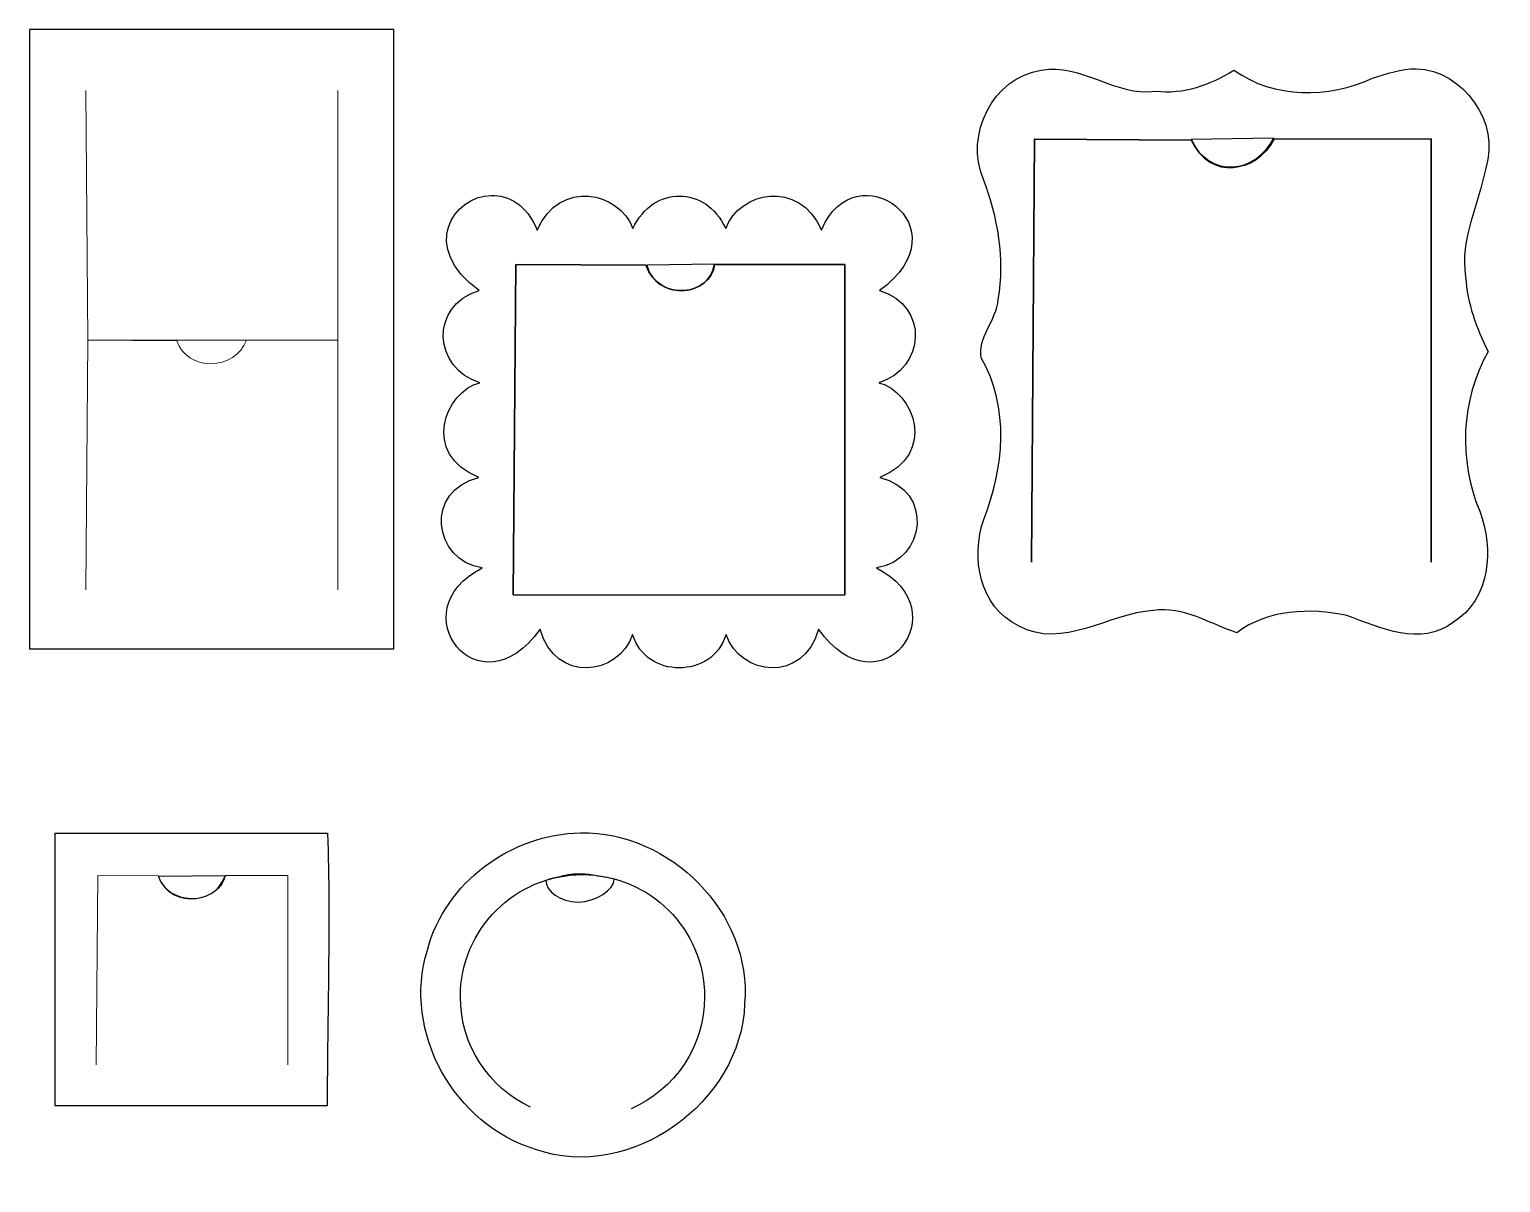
# Model space of a CAD drawing. Header units: centimetres. Extents: x -5.5 to 5.6, y -4.5 to 4.3.
import ezdxf

# ---------------------------------------------------------------- set-up
doc = ezdxf.new("R2010")
doc.units = ezdxf.units.CM
doc.header["$MEASUREMENT"] = 0
doc.layers.add('Layer 1', color=7, linetype='Continuous')

msp = doc.modelspace()

# ---------------------------------------------------------------- linework, layer by layer
at = {"layer": 'Layer 1', "color": 253, "lineweight": 25}
msp.add_open_spline([(-4.13493, 4.2575), (-3.67612, 4.2575), (-3.2173, 4.2575), (-2.75849, 4.2575), (-2.75849, 4.2575), (-2.75849, 2.69843), (-2.75849, 1.13936), (-2.75849, -0.41972), (-2.75849, -0.41972), (-3.67612, -0.41972), (-4.59374, -0.41972), (-5.51137, -0.41972), (-5.51137, -0.41972), (-5.51137, 1.13935), (-5.51137, 2.69842), (-5.51137, 4.2575), (-5.51137, 4.2575), (-5.05256, 4.2575), (-4.59374, 4.2575), (-4.13493, 4.2575)], degree=3, knots=[0, 0, 0, 0, 0.16666667, 0.16666667, 0.16666667, 0.16666667, 0.33333333, 0.33333333, 0.33333333, 0.33333333, 0.5, 0.5, 0.5, 0.5, 0.66666667, 0.66666667, 0.66666667, 0.66666667, 1, 1, 1, 1], dxfattribs=at)
at = {"layer": 'Layer 1', "color": 251, "lineweight": 25}
for points, knots in [([(4.96208, 3.9611), (4.84791, 3.96035), (4.73923, 3.92384), (4.63135, 3.88834), (4.63135, 3.88834), (4.29864, 3.73859), (3.89073, 3.73237), (3.58542, 3.94952), (3.58542, 3.94952), (3.4068, 3.83898), (3.20581, 3.76662), (2.99259, 3.7916), (2.99259, 3.7916), (2.68654, 3.74832), (2.43415, 4.00623), (2.13021, 3.95035), (2.13021, 3.95035), (1.76374, 3.89602), (1.54962, 3.46048), (1.69447, 3.12518), (1.69447, 3.12518), (1.8026, 2.83834), (1.85761, 2.52581), (1.80526, 2.21898), (1.80526, 2.21898), (1.79367, 2.06395), (1.64385, 1.92155), (1.6771, 1.77663), (1.6771, 1.77663), (1.89414, 1.40452), (1.84706, 0.94495), (1.69612, 0.55789), (1.69612, 0.55789), (1.59542, 0.26986), (1.66283, -0.1018), (1.9574, -0.24578), (1.9574, -0.24578), (2.29417, -0.43042), (2.63464, -0.15215), (2.97687, -0.13002), (2.97687, -0.13002), (3.20509, -0.09583), (3.40443, -0.23292), (3.60774, -0.29787), (3.60774, -0.29787), (3.8403, -0.12135), (4.15999, -0.10929), (4.4387, -0.16806), (4.4387, -0.16806), (4.69143, -0.26246), (4.99367, -0.40641), (5.24237, -0.21932), (5.24237, -0.21932), (5.52576, -0.04334), (5.54716, 0.33441), (5.44163, 0.61908), (5.44163, 0.61908), (5.27921, 1.00656), (5.29956, 1.45728), (5.50447, 1.82541), (5.50447, 1.82541), (5.41616, 2.00226), (5.34764, 2.18967), (5.33497, 2.38848), (5.33497, 2.38848), (5.28971, 2.67739), (5.43478, 2.93695), (5.48711, 3.21034), (5.48711, 3.21034), (5.59901, 3.55296), (5.31761, 3.94697), (4.96208, 3.9611)], [0, 0, 0, 0, 0.05263158, 0.05263158, 0.05263158, 0.05263158, 0.10526316, 0.10526316, 0.10526316, 0.10526316, 0.15789474, 0.15789474, 0.15789474, 0.15789474, 0.21052632, 0.21052632, 0.21052632, 0.21052632, 0.26315789, 0.26315789, 0.26315789, 0.26315789, 0.31578947, 0.31578947, 0.31578947, 0.31578947, 0.36842105, 0.36842105, 0.36842105, 0.36842105, 0.42105263, 0.42105263, 0.42105263, 0.42105263, 0.47368421, 0.47368421, 0.47368421, 0.47368421, 0.52631579, 0.52631579, 0.52631579, 0.52631579, 0.57894737, 0.57894737, 0.57894737, 0.57894737, 0.63157895, 0.63157895, 0.63157895, 0.63157895, 0.68421053, 0.68421053, 0.68421053, 0.68421053, 0.73684211, 0.73684211, 0.73684211, 0.73684211, 0.78947368, 0.78947368, 0.78947368, 0.78947368, 0.84210526, 0.84210526, 0.84210526, 0.84210526, 0.89473684, 0.89473684, 0.89473684, 0.89473684, 1, 1, 1, 1]), ([(3.88473, 3.43607), (3.75783, 3.18618), (3.40849, 3.10183), (3.26131, 3.42697), (3.26131, 3.42697), (3.26131, 3.42697), (3.88473, 3.43607), (3.88473, 3.43607)], [0, 0, 0, 0, 0.33333333, 0.33333333, 0.33333333, 0.33333333, 1, 1, 1, 1]), ([(-1.35002, -1.80899), (-1.87554, -1.81899), (-2.37091, -2.18418), (-2.50592, -2.69452), (-2.50592, -2.69452), (-2.69773, -3.31382), (-2.30137, -4.0159), (-1.68819, -4.20016), (-1.68819, -4.20016), (-0.97215, -4.45027), (-0.13439, -3.84463), (-0.10979, -3.09801), (-0.10979, -3.09801), (-0.05169, -2.41534), (-0.67458, -1.79637), (-1.35002, -1.80899)], [0, 0, 0, 0, 0.2, 0.2, 0.2, 0.2, 0.4, 0.4, 0.4, 0.4, 0.6, 0.6, 0.6, 0.6, 1, 1, 1, 1]), ([(-1.37731, -2.1207), (-1.29607, -2.11775), (-1.22358, -2.13467), (-1.09454, -2.15873), (-1.09454, -2.15873), (-1.09454, -2.23622), (-1.23168, -2.33236), (-1.36822, -2.33236), (-1.36822, -2.33236), (-1.50476, -2.33236), (-1.61213, -2.24614), (-1.61213, -2.16865), (-1.61213, -2.16865), (-1.50898, -2.13739), (-1.4405, -2.12299), (-1.37731, -2.12069), (-1.37731, -2.12069), (-1.37731, -2.12069), (-1.37731, -2.1207), (-1.37731, -2.1207)], [0, 0, 0, 0, 0.16666667, 0.16666667, 0.16666667, 0.16666667, 0.33333333, 0.33333333, 0.33333333, 0.33333333, 0.5, 0.5, 0.5, 0.5, 0.66666667, 0.66666667, 0.66666667, 0.66666667, 1, 1, 1, 1])]:
    msp.add_open_spline(points, degree=3, knots=knots, dxfattribs=at)
at = {"layer": 'Layer 1', "lineweight": 20}
for points, knots in [([(-5.08458, 3.79702), (-5.08458, 3.79702), (-5.07021, 1.91056), (-5.07021, 1.91056), (-5.07021, 1.91056), (-5.07021, 1.91056), (-3.18098, 1.91056), (-3.18098, 1.91056), (-3.18098, 1.91056), (-3.18098, 1.91056), (-3.18098, 3.79702), (-3.18098, 3.79702)], [0, 0, 0, 0, 0.25, 0.25, 0.25, 0.25, 0.5, 0.5, 0.5, 0.5, 1, 1, 1, 1]), ([(-5.08458, 0.02517), (-5.08458, 0.02517), (-5.07021, 1.91163), (-5.07021, 1.91163), (-5.07021, 1.91163), (-5.07021, 1.91163), (-4.39732, 1.90701), (-4.39732, 1.90701), (-4.39732, 1.90701), (-4.32244, 1.66952), (-3.95433, 1.68), (-3.87321, 1.91206), (-3.87321, 1.91206), (-3.87321, 1.91206), (-3.18098, 1.91163), (-3.18098, 1.91163), (-3.18098, 1.91163), (-3.18098, 1.91163), (-3.18098, 0.02517), (-3.18098, 0.02517)], [0, 0, 0, 0, 0.16666667, 0.16666667, 0.16666667, 0.16666667, 0.33333333, 0.33333333, 0.33333333, 0.33333333, 0.5, 0.5, 0.5, 0.5, 0.66666667, 0.66666667, 0.66666667, 0.66666667, 1, 1, 1, 1])]:
    msp.add_open_spline(points, degree=3, knots=knots, dxfattribs=at)
at = {"layer": 'Layer 1', "color": 254, "lineweight": 25}
for points, knots in [([(-2.02375, 3.00445), (-2.31138, 2.99624), (-2.5684, 2.61254), (-2.1147, 2.28511), (-2.1147, 2.28511), (-2.49601, 2.17195), (-2.45741, 1.69402), (-2.10974, 1.58975), (-2.10974, 1.58975), (-2.37348, 1.52397), (-2.55578, 1.05044), (-2.11718, 0.87455), (-2.11718, 0.87455), (-2.52605, 0.77728), (-2.46789, 0.2484), (-2.09155, 0.19077), (-2.09155, 0.19077), (-2.72609, -0.12893), (-2.11679, -0.92152), (-1.65499, -0.27142), (-1.65499, -0.27142), (-1.53972, -0.68288), (-1.06381, -0.62727), (-0.95632, -0.31111), (-0.95632, -0.31111), (-0.90353, -0.48281), (-0.75835, -0.56329), (-0.60327, -0.56329), (-0.60327, -0.56329), (-0.44819, -0.56329), (-0.30301, -0.48281), (-0.25022, -0.31111), (-0.25022, -0.31111), (-0.14273, -0.62727), (0.33317, -0.68288), (0.44845, -0.27142), (0.44845, -0.27142), (0.91025, -0.92152), (1.51955, -0.12892), (0.88501, 0.19077), (0.88501, 0.19077), (1.26135, 0.2484), (1.31952, 0.77728), (0.91064, 0.87455), (0.91064, 0.87455), (1.34924, 1.05044), (1.16694, 1.52397), (0.9032, 1.58975), (0.9032, 1.58975), (1.25087, 1.69402), (1.28947, 2.17195), (0.90816, 2.28511), (0.90816, 2.28511), (1.56809, 2.76137), (0.72398, 3.35614), (0.46994, 2.74234), (0.46994, 2.74234), (0.29907, 3.13185), (-0.15054, 3.0314), (-0.2527, 2.75392), (-0.2527, 2.75392), (-0.33334, 2.92346), (-0.46222, 2.99866), (-0.60327, 2.99866), (-0.60327, 2.99866), (-0.74432, 2.99866), (-0.87321, 2.92346), (-0.95384, 2.75392), (-0.95384, 2.75392), (-1.056, 3.03141), (-1.50562, 3.13186), (-1.67648, 2.74234), (-1.67648, 2.74234), (-1.75586, 2.93415), (-1.89301, 3.00817), (-2.02375, 3.00444), (-2.02375, 3.00444), (-2.02375, 3.00444), (-2.02375, 3.00445), (-2.02375, 3.00445)], [0, 0, 0, 0, 0.04761905, 0.04761905, 0.04761905, 0.04761905, 0.0952381, 0.0952381, 0.0952381, 0.0952381, 0.14285714, 0.14285714, 0.14285714, 0.14285714, 0.19047619, 0.19047619, 0.19047619, 0.19047619, 0.23809524, 0.23809524, 0.23809524, 0.23809524, 0.28571429, 0.28571429, 0.28571429, 0.28571429, 0.33333333, 0.33333333, 0.33333333, 0.33333333, 0.38095238, 0.38095238, 0.38095238, 0.38095238, 0.42857143, 0.42857143, 0.42857143, 0.42857143, 0.47619048, 0.47619048, 0.47619048, 0.47619048, 0.52380952, 0.52380952, 0.52380952, 0.52380952, 0.57142857, 0.57142857, 0.57142857, 0.57142857, 0.61904762, 0.61904762, 0.61904762, 0.61904762, 0.66666667, 0.66666667, 0.66666667, 0.66666667, 0.71428571, 0.71428571, 0.71428571, 0.71428571, 0.76190476, 0.76190476, 0.76190476, 0.76190476, 0.80952381, 0.80952381, 0.80952381, 0.80952381, 0.85714286, 0.85714286, 0.85714286, 0.85714286, 0.9047619, 0.9047619, 0.9047619, 0.9047619, 1, 1, 1, 1]), ([(-0.33868, 2.48521), (-0.37473, 2.22534), (-0.78466, 2.21514), (-0.84966, 2.47694), (-0.84966, 2.47694), (-0.84966, 2.47694), (-0.33868, 2.48521), (-0.33868, 2.48521)], [0, 0, 0, 0, 0.33333333, 0.33333333, 0.33333333, 0.33333333, 1, 1, 1, 1])]:
    msp.add_open_spline(points, degree=3, knots=knots, dxfattribs=at)
at = {"layer": 'Layer 1', "lineweight": 35}
msp.add_open_spline([(2.05612, 0.23342), (2.05612, 0.23342), (2.0789, 3.42974), (2.0789, 3.42974), (2.0789, 3.42974), (2.0789, 3.42974), (3.26365, 3.42191), (3.26365, 3.42191), (3.26365, 3.42191), (3.39837, 3.13114), (3.75059, 3.1624), (3.88951, 3.43047), (3.88951, 3.43047), (3.88951, 3.43047), (5.07495, 3.42973), (5.07495, 3.42973), (5.07495, 3.42973), (5.07495, 3.42973), (5.07495, 0.23341), (5.07495, 0.23341)], degree=3, knots=[0, 0, 0, 0, 0.16666667, 0.16666667, 0.16666667, 0.16666667, 0.33333333, 0.33333333, 0.33333333, 0.33333333, 0.5, 0.5, 0.5, 0.5, 0.66666667, 0.66666667, 0.66666667, 0.66666667, 1, 1, 1, 1], dxfattribs=at)
at = {"layer": 'Layer 1', "color": 254}
for points, knots in [([(-1.85732, -0.01169), (-1.85732, -0.01169), (-1.83842, 2.48295), (-1.83842, 2.48295), (-1.83842, 2.48295), (-1.83842, 2.48295), (-0.85568, 2.47684), (-0.85568, 2.47684), (-0.85568, 2.47684), (-0.74785, 2.1909), (-0.36555, 2.24849), (-0.33654, 2.48352), (-0.33654, 2.48352), (-0.33654, 2.48352), (0.64677, 2.48295), (0.64677, 2.48295), (0.64677, 2.48295), (0.64677, 2.48295), (0.64677, -0.01169), (0.64677, -0.01169), (0.64677, -0.01169), (0.64677, -0.01169), (-1.85732, -0.01169), (-1.85732, -0.01169)], [0, 0, 0, 0, 0.14285714, 0.14285714, 0.14285714, 0.14285714, 0.28571429, 0.28571429, 0.28571429, 0.28571429, 0.42857143, 0.42857143, 0.42857143, 0.42857143, 0.57142857, 0.57142857, 0.57142857, 0.57142857, 0.71428571, 0.71428571, 0.71428571, 0.71428571, 1, 1, 1, 1]), ([(-1.85732, -0.01169), (-1.85732, -0.01169), (-1.85732, -0.01169), (-1.85732, -0.01169), (-1.85732, -0.01169), (-1.85732, -0.01169), (-1.85732, -0.01169), (-1.85732, -0.01169)], [0, 0, 0, 0, 0.33333333, 0.33333333, 0.33333333, 0.33333333, 1, 1, 1, 1])]:
    msp.add_open_spline(points, degree=3, knots=knots, dxfattribs=at)
at = {"layer": 'Layer 1', "lineweight": 25}
for points, knots in [([(-1.85732, -0.01169), (-1.85732, -0.01169), (-1.83842, 2.48295), (-1.83842, 2.48295), (-1.83842, 2.48295), (-1.83842, 2.48295), (-0.85568, 2.47684), (-0.85568, 2.47684), (-0.85568, 2.47684), (-0.74785, 2.1909), (-0.36555, 2.24849), (-0.33654, 2.48352), (-0.33654, 2.48352), (-0.33654, 2.48352), (0.64677, 2.48295), (0.64677, 2.48295), (0.64677, 2.48295), (0.64677, 2.48295), (0.64677, -0.01169), (0.64677, -0.01169)], [0, 0, 0, 0, 0.16666667, 0.16666667, 0.16666667, 0.16666667, 0.33333333, 0.33333333, 0.33333333, 0.33333333, 0.5, 0.5, 0.5, 0.5, 0.66666667, 0.66666667, 0.66666667, 0.66666667, 1, 1, 1, 1]), ([(-1.85732, -0.01169), (-1.85732, -0.01169), (-1.85732, -0.01169), (-1.85732, -0.01169), (-1.85732, -0.01169), (-1.85732, -0.01169), (-1.85732, -0.01169), (-1.85732, -0.01169)], [0, 0, 0, 0, 0.33333333, 0.33333333, 0.33333333, 0.33333333, 1, 1, 1, 1]), ([(-1.72814, -3.8812), (-2.04064, -3.73358), (-2.25685, -3.41554), (-2.25685, -3.047), (-2.25685, -3.047), (-2.25685, -2.53775), (-1.84402, -2.12492), (-1.33477, -2.12492), (-1.33477, -2.12492), (-0.82552, -2.12492), (-0.41269, -2.53775), (-0.41269, -3.047), (-0.41269, -3.047), (-0.41269, -3.42505), (-0.64021, -3.74997), (-0.96579, -3.89229)], [0, 0, 0, 0, 0.2, 0.2, 0.2, 0.2, 0.4, 0.4, 0.4, 0.4, 0.6, 0.6, 0.6, 0.6, 1, 1, 1, 1])]:
    msp.add_open_spline(points, degree=3, knots=knots, dxfattribs=at)
at = {"layer": 'Layer 1', "color": 250, "lineweight": 25}
for points, knots in [([(-5.31625, -1.8126), (-5.31625, -1.8126), (-5.31625, -3.87056), (-5.31625, -3.87056), (-5.31625, -3.87056), (-5.31625, -3.87056), (-3.26242, -3.87056), (-3.26242, -3.87056), (-3.26242, -3.87056), (-3.26177, -3.18475), (-3.23626, -2.49773), (-3.25994, -1.8126), (-3.25994, -1.8126), (-3.25994, -1.8126), (-4.29099, -1.8126), (-4.29099, -1.8126), (-4.29099, -1.8126), (-4.29099, -1.8126), (-5.31625, -1.8126), (-5.31625, -1.8126)], [0, 0, 0, 0, 0.16666667, 0.16666667, 0.16666667, 0.16666667, 0.33333333, 0.33333333, 0.33333333, 0.33333333, 0.5, 0.5, 0.5, 0.5, 0.66666667, 0.66666667, 0.66666667, 0.66666667, 1, 1, 1, 1]), ([(-4.03384, -2.13506), (-4.11965, -2.38006), (-4.47063, -2.34225), (-4.53655, -2.14002), (-4.53655, -2.14002), (-4.53655, -2.14002), (-4.03384, -2.13506), (-4.03384, -2.13506)], [0, 0, 0, 0, 0.33333333, 0.33333333, 0.33333333, 0.33333333, 1, 1, 1, 1])]:
    msp.add_open_spline(points, degree=3, knots=knots, dxfattribs=at)
at = {"layer": 'Layer 1', "lineweight": 15}
msp.add_open_spline([(-5.0063, -3.56171), (-5.0063, -3.56171), (-4.99538, -2.13135), (-4.99538, -2.13135), (-4.99538, -2.13135), (-4.99538, -2.13135), (-4.53835, -2.13485), (-4.53835, -2.13485), (-4.53835, -2.13485), (-4.43355, -2.41692), (-4.05778, -2.31303), (-4.03158, -2.13102), (-4.03158, -2.13102), (-4.03158, -2.13102), (-3.56005, -2.13135), (-3.56005, -2.13135), (-3.56005, -2.13135), (-3.56005, -2.13135), (-3.56005, -3.56171), (-3.56005, -3.56171)], degree=3, knots=[0, 0, 0, 0, 0.16666667, 0.16666667, 0.16666667, 0.16666667, 0.33333333, 0.33333333, 0.33333333, 0.33333333, 0.5, 0.5, 0.5, 0.5, 0.66666667, 0.66666667, 0.66666667, 0.66666667, 1, 1, 1, 1], dxfattribs=at)

doc.saveas('drawing.dxf')
